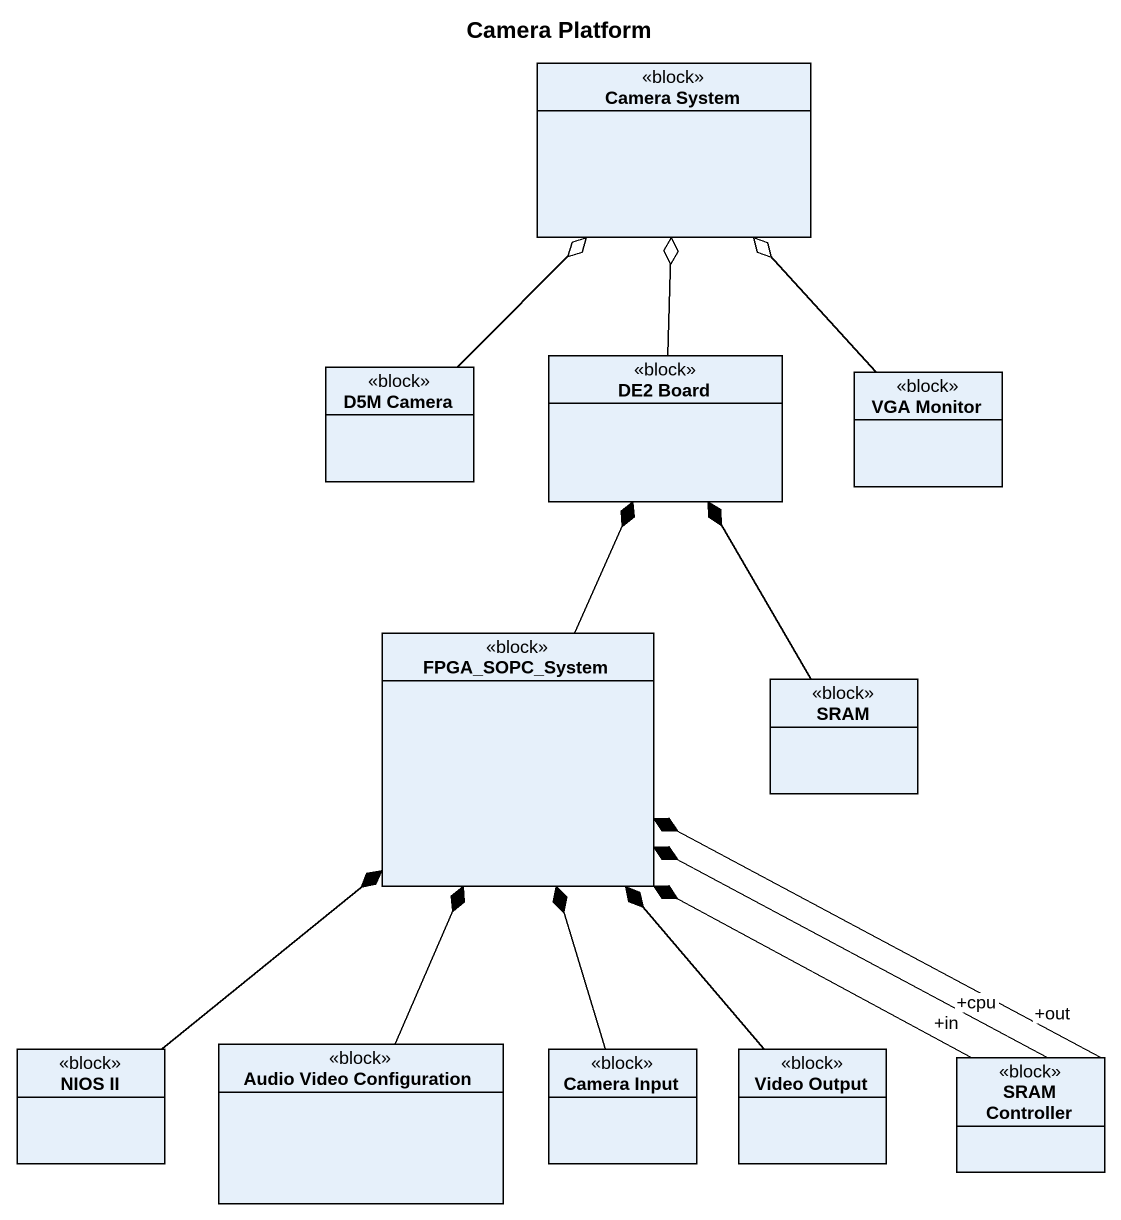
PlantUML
@startuml
title Camera Platform
hide circle
hide empty members
class "Camera System" as Camera_System <<block>>
class "D5M Camera" as D5M_Camera <<block>>
class "DE2 Board" as DE2_Board <<block>>
class "VGA Monitor" as VGA_Monitor <<block>>
class FPGA_SOPC_System <<block>>
class SRAM <<block>>
class "NIOS II" as NIOS_II <<block>>
class "Audio Video Configuration" as Audio_Video_Configuration <<block>>
class "Camera Input" as Camera_Input <<block>>
class "Video Output" as Video_Output <<block>>
class "SRAM Controller" as SRAM_Controller <<block>>
D5M_Camera -up-o Camera_System
DE2_Board -up-o Camera_System
VGA_Monitor -up-o Camera_System
FPGA_SOPC_System -up-* DE2_Board
SRAM -up-* DE2_Board
NIOS_II -up-* FPGA_SOPC_System
Audio_Video_Configuration -up-* FPGA_SOPC_System
Camera_Input -up-* FPGA_SOPC_System
Video_Output -up-* FPGA_SOPC_System
SRAM_Controller "+out" -up-* FPGA_SOPC_System
SRAM_Controller "+in" -up-* FPGA_SOPC_System
SRAM_Controller "+cpu" -up-* FPGA_SOPC_System
@enduml
